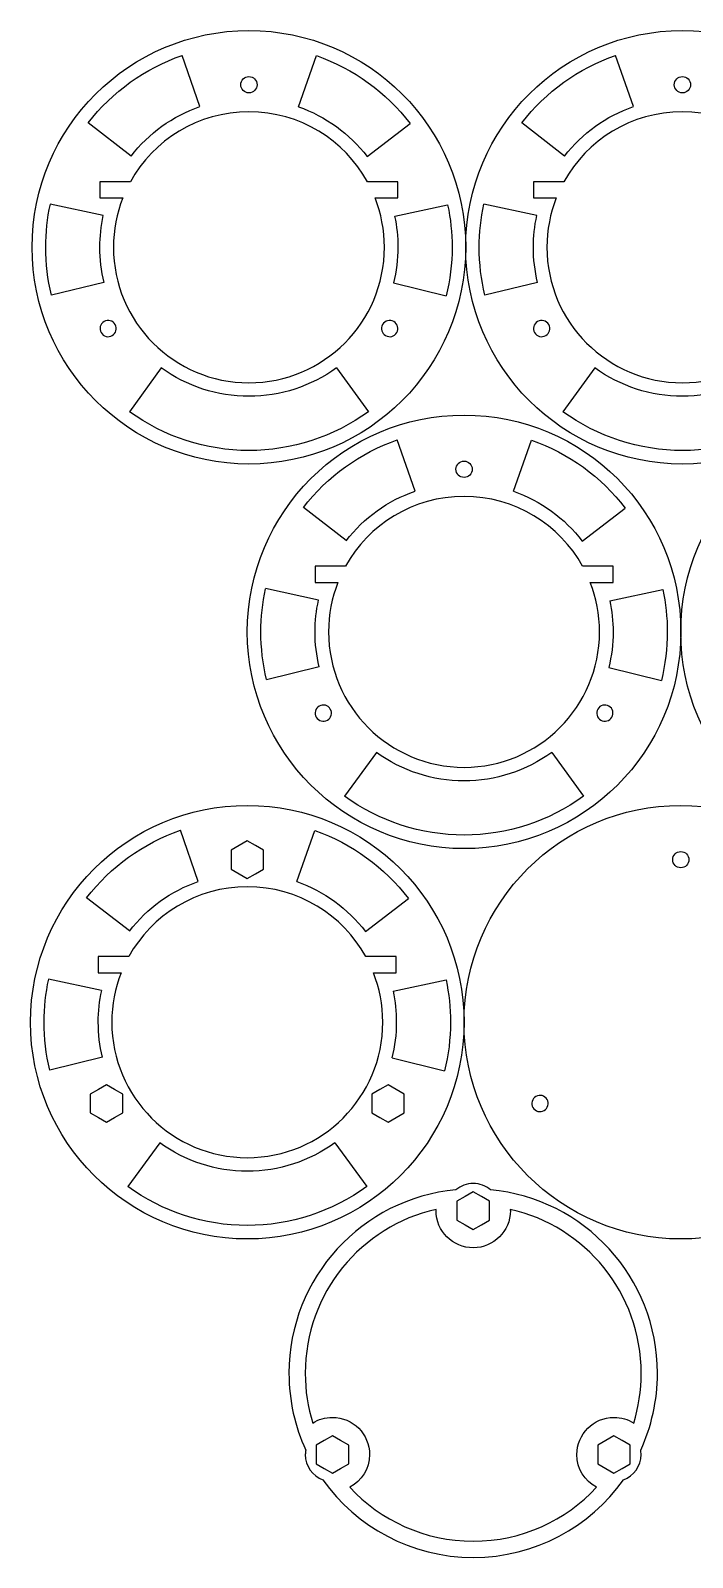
# Model space of a CAD drawing. Extents: x -293 to 296, y -93 to 191.
# Drawn here: x -293.4 to -171.3, y -90.9 to 190.9 of the extents above; entities that cross this region are included whole.
import ezdxf

# ---------------------------------------------------------------- set-up
doc = ezdxf.new("R2010")
doc.units = 0
doc.header["$MEASUREMENT"] = 0
doc.layers.add('LAYER_1', color=7, linetype='CONTINUOUS')

msp = doc.modelspace()

# ---------------------------------------------------------------- linework, layer by layer
at = {"layer": 'LAYER_1', "color": 250}
for centre, major_axis in [((-253.1395, 150.9006), (0, 40.0001)), ((-173.1395, 150.9006), (0, 40.0001)), ((-253.1396, 180.9007), (0, 1.5)), ((-173.1396, 180.9007), (0, 1.5)), ((-213.4332, 79.934), (0, 40.0001)), ((-133.4332, 79.934), (0, 40.0001)), ((-213.4333, 109.9341), (0, 1.5)), ((-253.4395, 7.9006), (0, 40.0001)), ((-173.4395, 7.9006), (0, 40.0001)), ((-173.4396, 37.9007), (0, 1.5))]:
    msp.add_ellipse(centre, major_axis=major_axis, ratio=1, dxfattribs=at)
for points in [[(-282.7962, 173.8515), (-278.3495, 179.5976), (-272.3291, 183.9281), (-265.4671, 186.3165)], [(-262.1857, 176.8781), (-262.1857, 176.8781), (-265.4671, 186.3166), (-265.4671, 186.3166)], [(-244.0027, 176.8463), (-244.0027, 176.8463), (-240.6836, 186.2716), (-240.6836, 186.2716)], [(-240.6837, 186.2716), (-233.8297, 183.858), (-227.8246, 179.5051), (-223.3985, 173.7418)], [(-202.7962, 173.8515), (-198.3495, 179.5976), (-192.3291, 183.9281), (-185.4671, 186.3165)], [(-182.1857, 176.8781), (-182.1857, 176.8781), (-185.4671, 186.3166), (-185.4671, 186.3166)], [(-274.8898, 167.7287), (-271.6293, 171.9427), (-267.2151, 175.1189), (-262.1834, 176.871)], [(-244.0052, 176.8394), (-238.979, 175.0693), (-234.5752, 171.8771), (-231.3294, 167.6509)], [(-194.8898, 167.7287), (-191.6293, 171.9427), (-187.2151, 175.1189), (-182.1834, 176.871)], [(-274.8968, 167.7343), (-274.8968, 167.7343), (-282.8022, 173.8561), (-282.8022, 173.8561)], [(-231.3283, 167.6517), (-231.3283, 167.6517), (-223.3985, 173.7419), (-223.3985, 173.7419)], [(-194.8968, 167.7343), (-194.8968, 167.7343), (-202.8022, 173.8561), (-202.8022, 173.8561)], [(-280.0287, 156.748), (-280.0287, 156.748), (-289.7942, 158.8743), (-289.7942, 158.8743)], [(-226.2404, 156.645), (-226.2404, 156.645), (-216.4665, 158.7322), (-216.4665, 158.7322)], [(-200.0287, 156.748), (-200.0287, 156.748), (-209.7942, 158.8743), (-209.7942, 158.8743)], [(-279.8878, 144.4278), (-279.8878, 144.4278), (-289.6011, 142.0778), (-289.6011, 142.0778)], [(-226.4306, 144.3254), (-226.4306, 144.3254), (-216.7268, 141.9366), (-216.7268, 141.9366)], [(-199.8878, 144.4278), (-199.8878, 144.4278), (-209.6011, 142.0778), (-209.6011, 142.0778)], [(-269.3048, 128.6511), (-269.3048, 128.6511), (-275.1815, 120.5626), (-275.1815, 120.5626)], [(-236.9743, 128.6511), (-236.9743, 128.6511), (-231.0977, 120.5626), (-231.0977, 120.5626)], [(-189.3048, 128.6511), (-189.3048, 128.6511), (-195.1815, 120.5626), (-195.1815, 120.5626)], [(-243.0899, 102.8849), (-238.6432, 108.631), (-232.6228, 112.9615), (-225.7608, 115.3499)], [(-222.4794, 105.9115), (-222.4794, 105.9115), (-225.7608, 115.35), (-225.7608, 115.35)], [(-204.2964, 105.8797), (-204.2964, 105.8797), (-200.9773, 115.305), (-200.9773, 115.305)], [(-200.9774, 115.305), (-194.1234, 112.8914), (-188.1183, 108.5385), (-183.6922, 102.7752)], [(-235.1835, 96.7621), (-231.923, 100.9761), (-227.5088, 104.1523), (-222.4771, 105.9044)], [(-204.2989, 105.8728), (-199.2727, 104.1027), (-194.8689, 100.9105), (-191.6231, 96.6843)], [(-235.1905, 96.7677), (-235.1905, 96.7677), (-243.0959, 102.8895), (-243.0959, 102.8895)], [(-191.622, 96.6851), (-191.622, 96.6851), (-183.6922, 102.7753), (-183.6922, 102.7753)], [(-240.3224, 85.7814), (-240.3224, 85.7814), (-250.0879, 87.9077), (-250.0879, 87.9077)], [(-186.5341, 85.6784), (-186.5341, 85.6784), (-176.7602, 87.7656), (-176.7602, 87.7656)], [(-240.1815, 73.4612), (-240.1815, 73.4612), (-249.8948, 71.1112), (-249.8948, 71.1112)], [(-186.7243, 73.3588), (-186.7243, 73.3588), (-177.0205, 70.97), (-177.0205, 70.97)], [(-229.5985, 57.6845), (-229.5985, 57.6845), (-235.4752, 49.596), (-235.4752, 49.596)], [(-197.268, 57.6845), (-197.268, 57.6845), (-191.3914, 49.596), (-191.3914, 49.596)], [(-283.0962, 30.8515), (-278.6495, 36.5976), (-272.6291, 40.9281), (-265.7671, 43.3165)], [(-262.4857, 33.8781), (-262.4857, 33.8781), (-265.7671, 43.3166), (-265.7671, 43.3166)], [(-244.3027, 33.8463), (-244.3027, 33.8463), (-240.9836, 43.2716), (-240.9836, 43.2716)], [(-240.9837, 43.2716), (-234.1297, 40.858), (-228.1246, 36.5051), (-223.6985, 30.7418)], [(-275.1898, 24.7287), (-271.9293, 28.9427), (-267.5151, 32.1189), (-262.4834, 33.871)], [(-244.3052, 33.8394), (-239.279, 32.0693), (-234.8752, 28.8771), (-231.6294, 24.6509)], [(-275.1968, 24.7343), (-275.1968, 24.7343), (-283.1022, 30.8561), (-283.1022, 30.8561)], [(-231.6283, 24.6517), (-231.6283, 24.6517), (-223.6985, 30.7419), (-223.6985, 30.7419)], [(-280.3287, 13.748), (-280.3287, 13.748), (-290.0942, 15.8743), (-290.0942, 15.8743)], [(-226.5404, 13.645), (-226.5404, 13.645), (-216.7665, 15.7322), (-216.7665, 15.7322)], [(-280.1878, 1.4278), (-280.1878, 1.4278), (-289.9011, -0.9222), (-289.9011, -0.9222)], [(-226.7306, 1.3254), (-226.7306, 1.3254), (-217.0268, -1.0634), (-217.0268, -1.0634)], [(-269.6048, -14.3489), (-269.6048, -14.3489), (-275.4815, -22.4374), (-275.4815, -22.4374)], [(-237.2743, -14.3489), (-237.2743, -14.3489), (-231.3977, -22.4374), (-231.3977, -22.4374)]]:
    msp.add_open_spline(points, degree=3, dxfattribs=at)
for points, knots in [([(-280.6396, 163.0007), (-280.6396, 163.0007), (-275.0196, 163.0007), (-275.0196, 163.0007), (-275.0196, 163.0007), (-270.7567, 170.6927), (-262.5569, 175.9007), (-253.1396, 175.9007), (-253.1396, 175.9007), (-243.7223, 175.9007), (-235.5225, 170.6927), (-231.2596, 163.0007), (-231.2596, 163.0007), (-231.2596, 163.0007), (-225.6396, 163.0007), (-225.6396, 163.0007), (-225.6396, 163.0007), (-225.6396, 163.0007), (-225.6396, 160.0007), (-225.6396, 160.0007), (-225.6396, 160.0007), (-225.6396, 160.0007), (-229.8483, 160.0007), (-229.8483, 160.0007), (-229.8483, 160.0007), (-228.7452, 157.1808), (-228.1396, 154.1115), (-228.1396, 150.9007), (-228.1396, 150.9007), (-228.1396, 137.0936), (-239.3325, 125.9007), (-253.1396, 125.9007), (-253.1396, 125.9007), (-266.9467, 125.9007), (-278.1396, 137.0936), (-278.1396, 150.9007), (-278.1396, 150.9007), (-278.1396, 154.1115), (-277.534, 157.1808), (-276.4309, 160.0007), (-276.4309, 160.0007), (-276.4309, 160.0007), (-280.6396, 160.0007), (-280.6396, 160.0007), (-280.6396, 160.0007), (-280.6396, 160.0007), (-280.6396, 163.0007), (-280.6396, 163.0007)], [0, 0, 0, 0, 0.07692308, 0.07692308, 0.07692308, 0.07692308, 0.15384615, 0.15384615, 0.15384615, 0.15384615, 0.23076923, 0.23076923, 0.23076923, 0.23076923, 0.30769231, 0.30769231, 0.30769231, 0.30769231, 0.38461538, 0.38461538, 0.38461538, 0.38461538, 0.46153846, 0.46153846, 0.46153846, 0.46153846, 0.53846154, 0.53846154, 0.53846154, 0.53846154, 0.61538462, 0.61538462, 0.61538462, 0.61538462, 0.69230769, 0.69230769, 0.69230769, 0.69230769, 0.76923077, 0.76923077, 0.76923077, 0.76923077, 0.84615385, 0.84615385, 0.84615385, 0.84615385, 1, 1, 1, 1]), ([(-200.6396, 163.0007), (-200.6396, 163.0007), (-195.0196, 163.0007), (-195.0196, 163.0007), (-195.0196, 163.0007), (-190.7567, 170.6927), (-182.5569, 175.9007), (-173.1396, 175.9007), (-173.1396, 175.9007), (-163.7223, 175.9007), (-155.5225, 170.6927), (-151.2596, 163.0007), (-151.2596, 163.0007), (-151.2596, 163.0007), (-145.6396, 163.0007), (-145.6396, 163.0007), (-145.6396, 163.0007), (-145.6396, 163.0007), (-145.6396, 160.0007), (-145.6396, 160.0007), (-145.6396, 160.0007), (-145.6396, 160.0007), (-149.8483, 160.0007), (-149.8483, 160.0007), (-149.8483, 160.0007), (-148.7452, 157.1808), (-148.1396, 154.1115), (-148.1396, 150.9007), (-148.1396, 150.9007), (-148.1396, 137.0936), (-159.3325, 125.9007), (-173.1396, 125.9007), (-173.1396, 125.9007), (-186.9467, 125.9007), (-198.1396, 137.0936), (-198.1396, 150.9007), (-198.1396, 150.9007), (-198.1396, 154.1115), (-197.534, 157.1808), (-196.4309, 160.0007), (-196.4309, 160.0007), (-196.4309, 160.0007), (-200.6396, 160.0007), (-200.6396, 160.0007), (-200.6396, 160.0007), (-200.6396, 160.0007), (-200.6396, 163.0007), (-200.6396, 163.0007)], [0, 0, 0, 0, 0.07692308, 0.07692308, 0.07692308, 0.07692308, 0.15384615, 0.15384615, 0.15384615, 0.15384615, 0.23076923, 0.23076923, 0.23076923, 0.23076923, 0.30769231, 0.30769231, 0.30769231, 0.30769231, 0.38461538, 0.38461538, 0.38461538, 0.38461538, 0.46153846, 0.46153846, 0.46153846, 0.46153846, 0.53846154, 0.53846154, 0.53846154, 0.53846154, 0.61538462, 0.61538462, 0.61538462, 0.61538462, 0.69230769, 0.69230769, 0.69230769, 0.69230769, 0.76923077, 0.76923077, 0.76923077, 0.76923077, 0.84615385, 0.84615385, 0.84615385, 0.84615385, 1, 1, 1, 1]), ([(-289.5877, 142.0811), (-290.2866, 144.9689), (-290.6396, 147.9295), (-290.6396, 150.9007), (-290.6396, 150.9007), (-290.6396, 153.5808), (-290.3523, 156.2532), (-289.7826, 158.8719)], [0, 0, 0, 0, 0.33333333, 0.33333333, 0.33333333, 0.33333333, 1, 1, 1, 1]), ([(-216.4665, 158.7324), (-215.9168, 156.1579), (-215.6396, 153.5331), (-215.6396, 150.9007), (-215.6396, 150.9007), (-215.6396, 147.8799), (-216.0046, 144.87), (-216.7268, 141.9366)], [0, 0, 0, 0, 0.33333333, 0.33333333, 0.33333333, 0.33333333, 1, 1, 1, 1]), ([(-209.5877, 142.0811), (-210.2866, 144.9689), (-210.6396, 147.9295), (-210.6396, 150.9007), (-210.6396, 150.9007), (-210.6396, 153.5808), (-210.3523, 156.2532), (-209.7826, 158.8719)], [0, 0, 0, 0, 0.33333333, 0.33333333, 0.33333333, 0.33333333, 1, 1, 1, 1]), ([(-279.8681, 144.4327), (-280.3806, 146.5504), (-280.6396, 148.7217), (-280.6396, 150.9007), (-280.6396, 150.9007), (-280.6396, 152.8654), (-280.429, 154.8246), (-280.0115, 156.7444)], [0, 0, 0, 0, 0.33333333, 0.33333333, 0.33333333, 0.33333333, 1, 1, 1, 1]), ([(-226.246, 156.6439), (-225.8429, 154.7561), (-225.6396, 152.8311), (-225.6396, 150.9007), (-225.6396, 150.9007), (-225.6396, 148.6854), (-225.9072, 146.4782), (-226.4368, 144.327)], [0, 0, 0, 0, 0.33333333, 0.33333333, 0.33333333, 0.33333333, 1, 1, 1, 1]), ([(-199.8681, 144.4327), (-200.3806, 146.5504), (-200.6396, 148.7217), (-200.6396, 150.9007), (-200.6396, 150.9007), (-200.6396, 152.8654), (-200.429, 154.8246), (-200.0115, 156.7444)], [0, 0, 0, 0, 0.33333333, 0.33333333, 0.33333333, 0.33333333, 1, 1, 1, 1]), ([(-280.4192, 135.1508), (-280.8333, 135.8681), (-280.5875, 136.7854), (-279.8702, 137.1995), (-279.8702, 137.1995), (-279.1529, 137.6136), (-278.2357, 137.3678), (-277.8215, 136.6506), (-277.8215, 136.6506), (-277.4074, 135.9333), (-277.6532, 135.016), (-278.3705, 134.6019), (-278.3705, 134.6019), (-279.0878, 134.1878), (-280.005, 134.4336), (-280.4192, 135.1508)], [0, 0, 0, 0, 0.2, 0.2, 0.2, 0.2, 0.4, 0.4, 0.4, 0.4, 0.6, 0.6, 0.6, 0.6, 1, 1, 1, 1]), ([(-225.86, 135.1508), (-226.2741, 134.4336), (-227.1914, 134.1878), (-227.9087, 134.6019), (-227.9087, 134.6019), (-228.626, 135.016), (-228.8718, 135.9333), (-228.4576, 136.6506), (-228.4576, 136.6506), (-228.0435, 137.3678), (-227.1263, 137.6136), (-226.409, 137.1995), (-226.409, 137.1995), (-225.6917, 136.7854), (-225.4459, 135.8681), (-225.86, 135.1508)], [0, 0, 0, 0, 0.2, 0.2, 0.2, 0.2, 0.4, 0.4, 0.4, 0.4, 0.6, 0.6, 0.6, 0.6, 1, 1, 1, 1]), ([(-200.4192, 135.1508), (-200.8333, 135.8681), (-200.5875, 136.7854), (-199.8702, 137.1995), (-199.8702, 137.1995), (-199.1529, 137.6136), (-198.2357, 137.3678), (-197.8215, 136.6506), (-197.8215, 136.6506), (-197.4074, 135.9333), (-197.6532, 135.016), (-198.3705, 134.6019), (-198.3705, 134.6019), (-199.0878, 134.1878), (-200.005, 134.4336), (-200.4192, 135.1508)], [0, 0, 0, 0, 0.2, 0.2, 0.2, 0.2, 0.4, 0.4, 0.4, 0.4, 0.6, 0.6, 0.6, 0.6, 1, 1, 1, 1]), ([(-236.9755, 128.6528), (-241.6738, 125.2393), (-247.3321, 123.4007), (-253.1396, 123.4007), (-253.1396, 123.4007), (-258.9471, 123.4007), (-264.6054, 125.2393), (-269.3037, 128.6528)], [0, 0, 0, 0, 0.33333333, 0.33333333, 0.33333333, 0.33333333, 1, 1, 1, 1]), ([(-156.9755, 128.6528), (-161.6738, 125.2393), (-167.3321, 123.4007), (-173.1396, 123.4007), (-173.1396, 123.4007), (-178.9471, 123.4007), (-184.6054, 125.2393), (-189.3037, 128.6528)], [0, 0, 0, 0, 0.33333333, 0.33333333, 0.33333333, 0.33333333, 1, 1, 1, 1]), ([(-231.0976, 120.5627), (-237.5044, 115.9078), (-245.2203, 113.4007), (-253.1396, 113.4007), (-253.1396, 113.4007), (-261.0589, 113.4007), (-268.7749, 115.9078), (-275.1817, 120.5627)], [0, 0, 0, 0, 0.33333333, 0.33333333, 0.33333333, 0.33333333, 1, 1, 1, 1]), ([(-151.0976, 120.5627), (-157.5044, 115.9078), (-165.2203, 113.4007), (-173.1396, 113.4007), (-173.1396, 113.4007), (-181.0589, 113.4007), (-188.7749, 115.9078), (-195.1817, 120.5627)], [0, 0, 0, 0, 0.33333333, 0.33333333, 0.33333333, 0.33333333, 1, 1, 1, 1]), ([(-240.9333, 92.0341), (-240.9333, 92.0341), (-235.3133, 92.0341), (-235.3133, 92.0341), (-235.3133, 92.0341), (-231.0504, 99.7261), (-222.8506, 104.9341), (-213.4333, 104.9341), (-213.4333, 104.9341), (-204.016, 104.9341), (-195.8162, 99.7261), (-191.5533, 92.0341), (-191.5533, 92.0341), (-191.5533, 92.0341), (-185.9333, 92.0341), (-185.9333, 92.0341), (-185.9333, 92.0341), (-185.9333, 92.0341), (-185.9333, 89.0341), (-185.9333, 89.0341), (-185.9333, 89.0341), (-185.9333, 89.0341), (-190.142, 89.0341), (-190.142, 89.0341), (-190.142, 89.0341), (-189.0389, 86.2142), (-188.4333, 83.1449), (-188.4333, 79.9341), (-188.4333, 79.9341), (-188.4333, 66.127), (-199.6262, 54.9341), (-213.4333, 54.9341), (-213.4333, 54.9341), (-227.2404, 54.9341), (-238.4333, 66.127), (-238.4333, 79.9341), (-238.4333, 79.9341), (-238.4333, 83.1449), (-237.8277, 86.2142), (-236.7246, 89.0341), (-236.7246, 89.0341), (-236.7246, 89.0341), (-240.9333, 89.0341), (-240.9333, 89.0341), (-240.9333, 89.0341), (-240.9333, 89.0341), (-240.9333, 92.0341), (-240.9333, 92.0341)], [0, 0, 0, 0, 0.07692308, 0.07692308, 0.07692308, 0.07692308, 0.15384615, 0.15384615, 0.15384615, 0.15384615, 0.23076923, 0.23076923, 0.23076923, 0.23076923, 0.30769231, 0.30769231, 0.30769231, 0.30769231, 0.38461538, 0.38461538, 0.38461538, 0.38461538, 0.46153846, 0.46153846, 0.46153846, 0.46153846, 0.53846154, 0.53846154, 0.53846154, 0.53846154, 0.61538462, 0.61538462, 0.61538462, 0.61538462, 0.69230769, 0.69230769, 0.69230769, 0.69230769, 0.76923077, 0.76923077, 0.76923077, 0.76923077, 0.84615385, 0.84615385, 0.84615385, 0.84615385, 1, 1, 1, 1]), ([(-249.8814, 71.1145), (-250.5803, 74.0023), (-250.9333, 76.9629), (-250.9333, 79.9341), (-250.9333, 79.9341), (-250.9333, 82.6142), (-250.646, 85.2866), (-250.0763, 87.9053)], [0, 0, 0, 0, 0.33333333, 0.33333333, 0.33333333, 0.33333333, 1, 1, 1, 1]), ([(-176.7602, 87.7658), (-176.2105, 85.1913), (-175.9333, 82.5665), (-175.9333, 79.9341), (-175.9333, 79.9341), (-175.9333, 76.9133), (-176.2983, 73.9034), (-177.0205, 70.97)], [0, 0, 0, 0, 0.33333333, 0.33333333, 0.33333333, 0.33333333, 1, 1, 1, 1]), ([(-240.1618, 73.4661), (-240.6743, 75.5838), (-240.9333, 77.7551), (-240.9333, 79.9341), (-240.9333, 79.9341), (-240.9333, 81.8988), (-240.7227, 83.858), (-240.3052, 85.7778)], [0, 0, 0, 0, 0.33333333, 0.33333333, 0.33333333, 0.33333333, 1, 1, 1, 1]), ([(-186.5397, 85.6773), (-186.1366, 83.7895), (-185.9333, 81.8645), (-185.9333, 79.9341), (-185.9333, 79.9341), (-185.9333, 77.7188), (-186.2009, 75.5116), (-186.7305, 73.3604)], [0, 0, 0, 0, 0.33333333, 0.33333333, 0.33333333, 0.33333333, 1, 1, 1, 1]), ([(-240.7129, 64.1842), (-241.127, 64.9015), (-240.8812, 65.8188), (-240.1639, 66.2329), (-240.1639, 66.2329), (-239.4466, 66.647), (-238.5294, 66.4012), (-238.1152, 65.684), (-238.1152, 65.684), (-237.7011, 64.9667), (-237.9469, 64.0494), (-238.6642, 63.6353), (-238.6642, 63.6353), (-239.3815, 63.2212), (-240.2987, 63.467), (-240.7129, 64.1842)], [0, 0, 0, 0, 0.2, 0.2, 0.2, 0.2, 0.4, 0.4, 0.4, 0.4, 0.6, 0.6, 0.6, 0.6, 1, 1, 1, 1]), ([(-186.1537, 64.1842), (-186.5678, 63.467), (-187.4851, 63.2212), (-188.2024, 63.6353), (-188.2024, 63.6353), (-188.9197, 64.0494), (-189.1655, 64.9667), (-188.7513, 65.684), (-188.7513, 65.684), (-188.3372, 66.4012), (-187.42, 66.647), (-186.7027, 66.2329), (-186.7027, 66.2329), (-185.9854, 65.8188), (-185.7396, 64.9015), (-186.1537, 64.1842)], [0, 0, 0, 0, 0.2, 0.2, 0.2, 0.2, 0.4, 0.4, 0.4, 0.4, 0.6, 0.6, 0.6, 0.6, 1, 1, 1, 1]), ([(-197.2692, 57.6862), (-201.9675, 54.2727), (-207.6258, 52.4341), (-213.4333, 52.4341), (-213.4333, 52.4341), (-219.2408, 52.4341), (-224.8991, 54.2727), (-229.5974, 57.6862)], [0, 0, 0, 0, 0.33333333, 0.33333333, 0.33333333, 0.33333333, 1, 1, 1, 1]), ([(-191.3913, 49.5961), (-197.7981, 44.9412), (-205.514, 42.4341), (-213.4333, 42.4341), (-213.4333, 42.4341), (-221.3526, 42.4341), (-229.0686, 44.9412), (-235.4754, 49.5961)], [0, 0, 0, 0, 0.33333333, 0.33333333, 0.33333333, 0.33333333, 1, 1, 1, 1]), ([(-253.4396, 41.3649), (-253.4396, 41.3649), (-251.9396, 40.4988), (-251.9396, 40.4988), (-251.9396, 40.4988), (-251.9396, 40.4988), (-250.4396, 39.6328), (-250.4396, 39.6328), (-250.4396, 39.6328), (-250.4396, 39.6328), (-250.4396, 37.9007), (-250.4396, 37.9007), (-250.4396, 37.9007), (-250.4396, 37.9007), (-250.4396, 36.1686), (-250.4396, 36.1686), (-250.4396, 36.1686), (-250.4396, 36.1686), (-251.9396, 35.3026), (-251.9396, 35.3026), (-251.9396, 35.3026), (-251.9396, 35.3026), (-253.4396, 34.4365), (-253.4396, 34.4365), (-253.4396, 34.4365), (-253.4396, 34.4365), (-254.9396, 35.3026), (-254.9396, 35.3026), (-254.9396, 35.3026), (-254.9396, 35.3026), (-256.4396, 36.1686), (-256.4396, 36.1686), (-256.4396, 36.1686), (-256.4396, 36.1686), (-256.4396, 37.9007), (-256.4396, 37.9007), (-256.4396, 37.9007), (-256.4396, 37.9007), (-256.4396, 39.6328), (-256.4396, 39.6328), (-256.4396, 39.6328), (-256.4396, 39.6328), (-254.9396, 40.4988), (-254.9396, 40.4988), (-254.9396, 40.4988), (-254.9396, 40.4988), (-253.4396, 41.3649), (-253.4396, 41.3649)], [0, 0, 0, 0, 0.07692308, 0.07692308, 0.07692308, 0.07692308, 0.15384615, 0.15384615, 0.15384615, 0.15384615, 0.23076923, 0.23076923, 0.23076923, 0.23076923, 0.30769231, 0.30769231, 0.30769231, 0.30769231, 0.38461538, 0.38461538, 0.38461538, 0.38461538, 0.46153846, 0.46153846, 0.46153846, 0.46153846, 0.53846154, 0.53846154, 0.53846154, 0.53846154, 0.61538462, 0.61538462, 0.61538462, 0.61538462, 0.69230769, 0.69230769, 0.69230769, 0.69230769, 0.76923077, 0.76923077, 0.76923077, 0.76923077, 0.84615385, 0.84615385, 0.84615385, 0.84615385, 1, 1, 1, 1]), ([(-280.9396, 20.0007), (-280.9396, 20.0007), (-275.3196, 20.0007), (-275.3196, 20.0007), (-275.3196, 20.0007), (-271.0567, 27.6927), (-262.8569, 32.9007), (-253.4396, 32.9007), (-253.4396, 32.9007), (-244.0223, 32.9007), (-235.8225, 27.6927), (-231.5596, 20.0007), (-231.5596, 20.0007), (-231.5596, 20.0007), (-225.9396, 20.0007), (-225.9396, 20.0007), (-225.9396, 20.0007), (-225.9396, 20.0007), (-225.9396, 17.0007), (-225.9396, 17.0007), (-225.9396, 17.0007), (-225.9396, 17.0007), (-230.1483, 17.0007), (-230.1483, 17.0007), (-230.1483, 17.0007), (-229.0452, 14.1808), (-228.4396, 11.1115), (-228.4396, 7.9007), (-228.4396, 7.9007), (-228.4396, -5.9064), (-239.6325, -17.0993), (-253.4396, -17.0993), (-253.4396, -17.0993), (-267.2467, -17.0993), (-278.4396, -5.9064), (-278.4396, 7.9007), (-278.4396, 7.9007), (-278.4396, 11.1115), (-277.834, 14.1808), (-276.7309, 17.0007), (-276.7309, 17.0007), (-276.7309, 17.0007), (-280.9396, 17.0007), (-280.9396, 17.0007), (-280.9396, 17.0007), (-280.9396, 17.0007), (-280.9396, 20.0007), (-280.9396, 20.0007)], [0, 0, 0, 0, 0.07692308, 0.07692308, 0.07692308, 0.07692308, 0.15384615, 0.15384615, 0.15384615, 0.15384615, 0.23076923, 0.23076923, 0.23076923, 0.23076923, 0.30769231, 0.30769231, 0.30769231, 0.30769231, 0.38461538, 0.38461538, 0.38461538, 0.38461538, 0.46153846, 0.46153846, 0.46153846, 0.46153846, 0.53846154, 0.53846154, 0.53846154, 0.53846154, 0.61538462, 0.61538462, 0.61538462, 0.61538462, 0.69230769, 0.69230769, 0.69230769, 0.69230769, 0.76923077, 0.76923077, 0.76923077, 0.76923077, 0.84615385, 0.84615385, 0.84615385, 0.84615385, 1, 1, 1, 1]), ([(-289.8877, -0.9189), (-290.5866, 1.9689), (-290.9396, 4.9295), (-290.9396, 7.9007), (-290.9396, 7.9007), (-290.9396, 10.5808), (-290.6523, 13.2532), (-290.0826, 15.8719)], [0, 0, 0, 0, 0.33333333, 0.33333333, 0.33333333, 0.33333333, 1, 1, 1, 1]), ([(-216.7665, 15.7324), (-216.2168, 13.1579), (-215.9396, 10.5331), (-215.9396, 7.9007), (-215.9396, 7.9007), (-215.9396, 4.8799), (-216.3046, 1.87), (-217.0268, -1.0634)], [0, 0, 0, 0, 0.33333333, 0.33333333, 0.33333333, 0.33333333, 1, 1, 1, 1]), ([(-280.1681, 1.4327), (-280.6806, 3.5504), (-280.9396, 5.7217), (-280.9396, 7.9007), (-280.9396, 7.9007), (-280.9396, 9.8654), (-280.729, 11.8246), (-280.3115, 13.7444)], [0, 0, 0, 0, 0.33333333, 0.33333333, 0.33333333, 0.33333333, 1, 1, 1, 1]), ([(-226.546, 13.6439), (-226.1429, 11.7561), (-225.9396, 9.8311), (-225.9396, 7.9007), (-225.9396, 7.9007), (-225.9396, 5.6854), (-226.2072, 3.4782), (-226.7368, 1.327)], [0, 0, 0, 0, 0.33333333, 0.33333333, 0.33333333, 0.33333333, 1, 1, 1, 1]), ([(-279.4204, -3.6351), (-279.4204, -3.6351), (-277.9204, -4.5012), (-277.9204, -4.5012), (-277.9204, -4.5012), (-277.9204, -4.5012), (-276.4204, -5.3672), (-276.4204, -5.3672), (-276.4204, -5.3672), (-276.4204, -5.3672), (-276.4204, -7.0993), (-276.4204, -7.0993), (-276.4204, -7.0993), (-276.4204, -7.0993), (-276.4204, -8.8314), (-276.4204, -8.8314), (-276.4204, -8.8314), (-276.4204, -8.8314), (-277.9204, -9.6974), (-277.9204, -9.6974), (-277.9204, -9.6974), (-277.9204, -9.6974), (-279.4204, -10.5635), (-279.4204, -10.5635), (-279.4204, -10.5635), (-279.4204, -10.5635), (-280.9204, -9.6974), (-280.9204, -9.6974), (-280.9204, -9.6974), (-280.9204, -9.6974), (-282.4204, -8.8314), (-282.4204, -8.8314), (-282.4204, -8.8314), (-282.4204, -8.8314), (-282.4204, -7.0993), (-282.4204, -7.0993), (-282.4204, -7.0993), (-282.4204, -7.0993), (-282.4204, -5.3672), (-282.4204, -5.3672), (-282.4204, -5.3672), (-282.4204, -5.3672), (-280.9204, -4.5012), (-280.9204, -4.5012), (-280.9204, -4.5012), (-280.9204, -4.5012), (-279.4204, -3.6351), (-279.4204, -3.6351)], [0, 0, 0, 0, 0.07692308, 0.07692308, 0.07692308, 0.07692308, 0.15384615, 0.15384615, 0.15384615, 0.15384615, 0.23076923, 0.23076923, 0.23076923, 0.23076923, 0.30769231, 0.30769231, 0.30769231, 0.30769231, 0.38461538, 0.38461538, 0.38461538, 0.38461538, 0.46153846, 0.46153846, 0.46153846, 0.46153846, 0.53846154, 0.53846154, 0.53846154, 0.53846154, 0.61538462, 0.61538462, 0.61538462, 0.61538462, 0.69230769, 0.69230769, 0.69230769, 0.69230769, 0.76923077, 0.76923077, 0.76923077, 0.76923077, 0.84615385, 0.84615385, 0.84615385, 0.84615385, 1, 1, 1, 1]), ([(-227.4588, -3.6351), (-227.4588, -3.6351), (-225.9588, -4.5012), (-225.9588, -4.5012), (-225.9588, -4.5012), (-225.9588, -4.5012), (-224.4588, -5.3672), (-224.4588, -5.3672), (-224.4588, -5.3672), (-224.4588, -5.3672), (-224.4588, -7.0993), (-224.4588, -7.0993), (-224.4588, -7.0993), (-224.4588, -7.0993), (-224.4588, -8.8314), (-224.4588, -8.8314), (-224.4588, -8.8314), (-224.4588, -8.8314), (-225.9588, -9.6974), (-225.9588, -9.6974), (-225.9588, -9.6974), (-225.9588, -9.6974), (-227.4588, -10.5635), (-227.4588, -10.5635), (-227.4588, -10.5635), (-227.4588, -10.5635), (-228.9588, -9.6974), (-228.9588, -9.6974), (-228.9588, -9.6974), (-228.9588, -9.6974), (-230.4588, -8.8314), (-230.4588, -8.8314), (-230.4588, -8.8314), (-230.4588, -8.8314), (-230.4588, -7.0993), (-230.4588, -7.0993), (-230.4588, -7.0993), (-230.4588, -7.0993), (-230.4588, -5.3672), (-230.4588, -5.3672), (-230.4588, -5.3672), (-230.4588, -5.3672), (-228.9588, -4.5012), (-228.9588, -4.5012), (-228.9588, -4.5012), (-228.9588, -4.5012), (-227.4588, -3.6351), (-227.4588, -3.6351)], [0, 0, 0, 0, 0.07692308, 0.07692308, 0.07692308, 0.07692308, 0.15384615, 0.15384615, 0.15384615, 0.15384615, 0.23076923, 0.23076923, 0.23076923, 0.23076923, 0.30769231, 0.30769231, 0.30769231, 0.30769231, 0.38461538, 0.38461538, 0.38461538, 0.38461538, 0.46153846, 0.46153846, 0.46153846, 0.46153846, 0.53846154, 0.53846154, 0.53846154, 0.53846154, 0.61538462, 0.61538462, 0.61538462, 0.61538462, 0.69230769, 0.69230769, 0.69230769, 0.69230769, 0.76923077, 0.76923077, 0.76923077, 0.76923077, 0.84615385, 0.84615385, 0.84615385, 0.84615385, 1, 1, 1, 1]), ([(-200.7192, -7.8492), (-201.1333, -7.1319), (-200.8875, -6.2146), (-200.1702, -5.8005), (-200.1702, -5.8005), (-199.4529, -5.3864), (-198.5357, -5.6322), (-198.1216, -6.3494), (-198.1216, -6.3494), (-197.7074, -7.0667), (-197.9532, -7.984), (-198.6705, -8.3981), (-198.6705, -8.3981), (-199.3878, -8.8122), (-200.3051, -8.5664), (-200.7192, -7.8492)], [0, 0, 0, 0, 0.2, 0.2, 0.2, 0.2, 0.4, 0.4, 0.4, 0.4, 0.6, 0.6, 0.6, 0.6, 1, 1, 1, 1]), ([(-237.2755, -14.3472), (-241.9738, -17.7607), (-247.6321, -19.5993), (-253.4396, -19.5993), (-253.4396, -19.5993), (-259.2471, -19.5993), (-264.9054, -17.7607), (-269.6037, -14.3472)], [0, 0, 0, 0, 0.33333333, 0.33333333, 0.33333333, 0.33333333, 1, 1, 1, 1]), ([(-231.3976, -22.4373), (-237.8044, -27.0922), (-245.5203, -29.5993), (-253.4396, -29.5993), (-253.4396, -29.5993), (-261.3589, -29.5993), (-269.0749, -27.0922), (-275.4817, -22.4373)], [0, 0, 0, 0, 0.33333333, 0.33333333, 0.33333333, 0.33333333, 1, 1, 1, 1]), ([(-239.4716, -76.5606), (-241.3739, -75.8533), (-242.7291, -74.0214), (-242.7291, -71.8729), (-242.7291, -71.8729), (-242.7291, -71.5911), (-242.7054, -71.3149), (-242.6606, -71.0458), (-242.6606, -71.0458), (-244.6419, -66.7313), (-245.7483, -61.9316), (-245.7483, -56.8729), (-245.7483, -56.8729), (-245.7483, -39.1711), (-232.2204, -24.6315), (-214.9386, -23.023), (-214.9386, -23.023), (-214.0729, -22.3048), (-212.9611, -21.8729), (-211.7483, -21.8729), (-211.7483, -21.8729), (-210.5355, -21.8729), (-209.4237, -22.3048), (-208.558, -23.023), (-208.558, -23.023), (-191.2762, -24.6315), (-177.7483, -39.1711), (-177.7483, -56.8729), (-177.7483, -56.8729), (-177.7483, -61.9316), (-178.8546, -66.7313), (-180.836, -71.0458), (-180.836, -71.0458), (-180.7912, -71.3149), (-180.7675, -71.5911), (-180.7675, -71.8729), (-180.7675, -71.8729), (-180.7675, -74.0214), (-182.1227, -75.8533), (-184.025, -76.5606), (-184.025, -76.5606), (-190.187, -85.2229), (-200.3078, -90.8729), (-211.7483, -90.8729), (-211.7483, -90.8729), (-223.1889, -90.8729), (-233.3092, -85.2227), (-239.4716, -76.5606)], [0, 0, 0, 0, 0.07692308, 0.07692308, 0.07692308, 0.07692308, 0.15384615, 0.15384615, 0.15384615, 0.15384615, 0.23076923, 0.23076923, 0.23076923, 0.23076923, 0.30769231, 0.30769231, 0.30769231, 0.30769231, 0.38461538, 0.38461538, 0.38461538, 0.38461538, 0.46153846, 0.46153846, 0.46153846, 0.46153846, 0.53846154, 0.53846154, 0.53846154, 0.53846154, 0.61538462, 0.61538462, 0.61538462, 0.61538462, 0.69230769, 0.69230769, 0.69230769, 0.69230769, 0.76923077, 0.76923077, 0.76923077, 0.76923077, 0.84615385, 0.84615385, 0.84615385, 0.84615385, 1, 1, 1, 1]), ([(-211.7483, -23.4087), (-211.7483, -23.4087), (-210.2483, -24.2748), (-210.2483, -24.2748), (-210.2483, -24.2748), (-210.2483, -24.2748), (-208.7483, -25.1408), (-208.7483, -25.1408), (-208.7483, -25.1408), (-208.7483, -25.1408), (-208.7483, -26.8729), (-208.7483, -26.8729), (-208.7483, -26.8729), (-208.7483, -26.8729), (-208.7483, -28.605), (-208.7483, -28.605), (-208.7483, -28.605), (-208.7483, -28.605), (-210.2483, -29.471), (-210.2483, -29.471), (-210.2483, -29.471), (-210.2483, -29.471), (-211.7483, -30.3371), (-211.7483, -30.3371), (-211.7483, -30.3371), (-211.7483, -30.3371), (-213.2483, -29.471), (-213.2483, -29.471), (-213.2483, -29.471), (-213.2483, -29.471), (-214.7483, -28.605), (-214.7483, -28.605), (-214.7483, -28.605), (-214.7483, -28.605), (-214.7483, -26.8729), (-214.7483, -26.8729), (-214.7483, -26.8729), (-214.7483, -26.8729), (-214.7483, -25.1408), (-214.7483, -25.1408), (-214.7483, -25.1408), (-214.7483, -25.1408), (-213.2483, -24.2748), (-213.2483, -24.2748), (-213.2483, -24.2748), (-213.2483, -24.2748), (-211.7483, -23.4087), (-211.7483, -23.4087)], [0, 0, 0, 0, 0.07692308, 0.07692308, 0.07692308, 0.07692308, 0.15384615, 0.15384615, 0.15384615, 0.15384615, 0.23076923, 0.23076923, 0.23076923, 0.23076923, 0.30769231, 0.30769231, 0.30769231, 0.30769231, 0.38461538, 0.38461538, 0.38461538, 0.38461538, 0.46153846, 0.46153846, 0.46153846, 0.46153846, 0.53846154, 0.53846154, 0.53846154, 0.53846154, 0.61538462, 0.61538462, 0.61538462, 0.61538462, 0.69230769, 0.69230769, 0.69230769, 0.69230769, 0.76923077, 0.76923077, 0.76923077, 0.76923077, 0.84615385, 0.84615385, 0.84615385, 0.84615385, 1, 1, 1, 1]), ([(-204.9007, -26.6354), (-191.0749, -29.7529), (-180.7483, -42.1053), (-180.7483, -56.8729), (-180.7483, -56.8729), (-180.7483, -60.0727), (-181.2346, -63.1586), (-182.1352, -66.0623), (-182.1352, -66.0623), (-183.1883, -65.4026), (-184.4332, -65.0208), (-185.7675, -65.0208), (-185.7675, -65.0208), (-189.5518, -65.0208), (-192.6196, -68.0886), (-192.6196, -71.8729), (-192.6196, -71.8729), (-192.6196, -74.4918), (-191.1502, -76.7672), (-188.991, -77.9205), (-188.991, -77.9205), (-194.6532, -84.0407), (-202.7527, -87.8729), (-211.7483, -87.8729), (-211.7483, -87.8729), (-220.7439, -87.8729), (-228.8429, -84.0403), (-234.5055, -77.9204), (-234.5055, -77.9204), (-232.3465, -76.7671), (-230.877, -74.4917), (-230.877, -71.8729), (-230.877, -71.8729), (-230.877, -68.0886), (-233.9448, -65.0208), (-237.7291, -65.0208), (-237.7291, -65.0208), (-239.0634, -65.0208), (-240.3084, -65.4026), (-241.3615, -66.0623), (-241.3615, -66.0623), (-242.2622, -63.1587), (-242.7483, -60.0727), (-242.7483, -56.8729), (-242.7483, -56.8729), (-242.7483, -42.1053), (-232.4217, -29.7529), (-218.5959, -26.6354), (-218.5959, -26.6354), (-218.5985, -26.7143), (-218.6004, -26.7934), (-218.6004, -26.8729), (-218.6004, -26.8729), (-218.6004, -30.6572), (-215.5326, -33.725), (-211.7483, -33.725), (-211.7483, -33.725), (-207.964, -33.725), (-204.8962, -30.6572), (-204.8962, -26.8729), (-204.8962, -26.8729), (-204.8962, -26.7934), (-204.8981, -26.7143), (-204.9007, -26.6354)], [0, 0, 0, 0, 0.05882353, 0.05882353, 0.05882353, 0.05882353, 0.11764706, 0.11764706, 0.11764706, 0.11764706, 0.17647059, 0.17647059, 0.17647059, 0.17647059, 0.23529412, 0.23529412, 0.23529412, 0.23529412, 0.29411765, 0.29411765, 0.29411765, 0.29411765, 0.35294118, 0.35294118, 0.35294118, 0.35294118, 0.41176471, 0.41176471, 0.41176471, 0.41176471, 0.47058824, 0.47058824, 0.47058824, 0.47058824, 0.52941176, 0.52941176, 0.52941176, 0.52941176, 0.58823529, 0.58823529, 0.58823529, 0.58823529, 0.64705882, 0.64705882, 0.64705882, 0.64705882, 0.70588235, 0.70588235, 0.70588235, 0.70588235, 0.76470588, 0.76470588, 0.76470588, 0.76470588, 0.82352941, 0.82352941, 0.82352941, 0.82352941, 0.88235294, 0.88235294, 0.88235294, 0.88235294, 1, 1, 1, 1]), ([(-237.7291, -68.4087), (-237.7291, -68.4087), (-236.2291, -69.2748), (-236.2291, -69.2748), (-236.2291, -69.2748), (-236.2291, -69.2748), (-234.7291, -70.1408), (-234.7291, -70.1408), (-234.7291, -70.1408), (-234.7291, -70.1408), (-234.7291, -71.8729), (-234.7291, -71.8729), (-234.7291, -71.8729), (-234.7291, -71.8729), (-234.7291, -73.605), (-234.7291, -73.605), (-234.7291, -73.605), (-234.7291, -73.605), (-236.2291, -74.471), (-236.2291, -74.471), (-236.2291, -74.471), (-236.2291, -74.471), (-237.7291, -75.3371), (-237.7291, -75.3371), (-237.7291, -75.3371), (-237.7291, -75.3371), (-239.2291, -74.471), (-239.2291, -74.471), (-239.2291, -74.471), (-239.2291, -74.471), (-240.7291, -73.605), (-240.7291, -73.605), (-240.7291, -73.605), (-240.7291, -73.605), (-240.7291, -71.8729), (-240.7291, -71.8729), (-240.7291, -71.8729), (-240.7291, -71.8729), (-240.7291, -70.1408), (-240.7291, -70.1408), (-240.7291, -70.1408), (-240.7291, -70.1408), (-239.2291, -69.2748), (-239.2291, -69.2748), (-239.2291, -69.2748), (-239.2291, -69.2748), (-237.7291, -68.4087), (-237.7291, -68.4087)], [0, 0, 0, 0, 0.07692308, 0.07692308, 0.07692308, 0.07692308, 0.15384615, 0.15384615, 0.15384615, 0.15384615, 0.23076923, 0.23076923, 0.23076923, 0.23076923, 0.30769231, 0.30769231, 0.30769231, 0.30769231, 0.38461538, 0.38461538, 0.38461538, 0.38461538, 0.46153846, 0.46153846, 0.46153846, 0.46153846, 0.53846154, 0.53846154, 0.53846154, 0.53846154, 0.61538462, 0.61538462, 0.61538462, 0.61538462, 0.69230769, 0.69230769, 0.69230769, 0.69230769, 0.76923077, 0.76923077, 0.76923077, 0.76923077, 0.84615385, 0.84615385, 0.84615385, 0.84615385, 1, 1, 1, 1]), ([(-185.7675, -68.4087), (-185.7675, -68.4087), (-184.2675, -69.2748), (-184.2675, -69.2748), (-184.2675, -69.2748), (-184.2675, -69.2748), (-182.7675, -70.1408), (-182.7675, -70.1408), (-182.7675, -70.1408), (-182.7675, -70.1408), (-182.7675, -71.8729), (-182.7675, -71.8729), (-182.7675, -71.8729), (-182.7675, -71.8729), (-182.7675, -73.605), (-182.7675, -73.605), (-182.7675, -73.605), (-182.7675, -73.605), (-184.2675, -74.471), (-184.2675, -74.471), (-184.2675, -74.471), (-184.2675, -74.471), (-185.7675, -75.3371), (-185.7675, -75.3371), (-185.7675, -75.3371), (-185.7675, -75.3371), (-187.2675, -74.471), (-187.2675, -74.471), (-187.2675, -74.471), (-187.2675, -74.471), (-188.7675, -73.605), (-188.7675, -73.605), (-188.7675, -73.605), (-188.7675, -73.605), (-188.7675, -71.8729), (-188.7675, -71.8729), (-188.7675, -71.8729), (-188.7675, -71.8729), (-188.7675, -70.1408), (-188.7675, -70.1408), (-188.7675, -70.1408), (-188.7675, -70.1408), (-187.2675, -69.2748), (-187.2675, -69.2748), (-187.2675, -69.2748), (-187.2675, -69.2748), (-185.7675, -68.4087), (-185.7675, -68.4087)], [0, 0, 0, 0, 0.07692308, 0.07692308, 0.07692308, 0.07692308, 0.15384615, 0.15384615, 0.15384615, 0.15384615, 0.23076923, 0.23076923, 0.23076923, 0.23076923, 0.30769231, 0.30769231, 0.30769231, 0.30769231, 0.38461538, 0.38461538, 0.38461538, 0.38461538, 0.46153846, 0.46153846, 0.46153846, 0.46153846, 0.53846154, 0.53846154, 0.53846154, 0.53846154, 0.61538462, 0.61538462, 0.61538462, 0.61538462, 0.69230769, 0.69230769, 0.69230769, 0.69230769, 0.76923077, 0.76923077, 0.76923077, 0.76923077, 0.84615385, 0.84615385, 0.84615385, 0.84615385, 1, 1, 1, 1])]:
    msp.add_open_spline(points, degree=3, knots=knots, dxfattribs=at)

doc.saveas('drawing.dxf')
